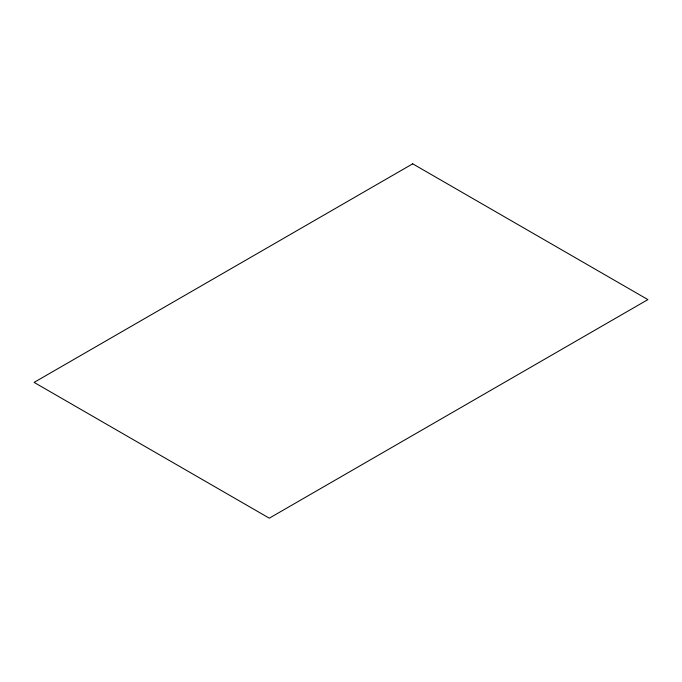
<?xml version="1.0" encoding="UTF-8"?>
<svg xmlns="http://www.w3.org/2000/svg" width="682" height="682" viewBox="0 0 682 682"><rect width="100%" height="100%" fill="white"/><g stroke="black" fill="none" stroke-linecap="round" stroke-linejoin="round"><path stroke-width="1.02" d="M412.704 163.816L34.1 382.397L269.296 518.184L647.9 299.603L412.704 163.816"/></g></svg>
